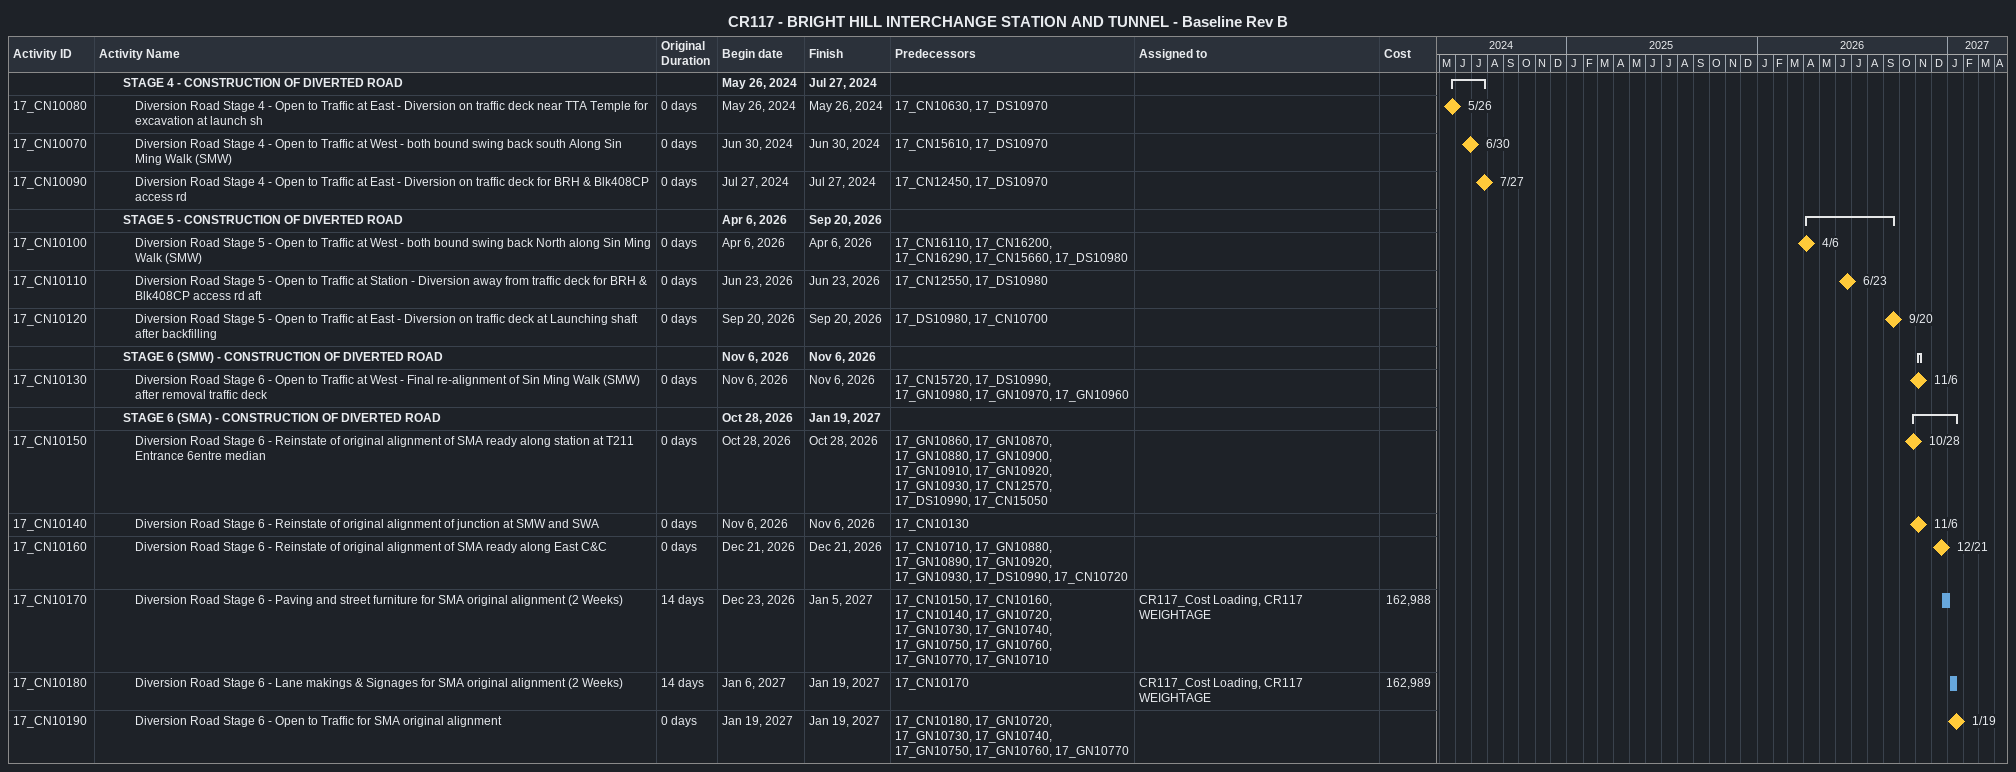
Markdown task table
CR117 - BRIGHT HILL INTERCHANGE STATION AND TUNNEL - Baseline Rev B

| ID | Level | Task | Original duration | Start | Finish | Predecessors | Resources | Cost |
|---|---|---|---|---|---|---|---|---|
|  | 3 | **STAGE 4 - CONSTRUCTION OF DIVERTED ROAD** |  | 2024-05-26 | 2024-07-27 |  |  |  |
| 17_CN10080 | 4 | Diversion Road Stage 4 - Open to Traffic at East - Diversion on traffic deck near TTA Temple for excavation at launch sh | 0d | 2024-05-26 | 2024-05-26 | 17_CN10630, 17_DS10970 |  |  |
| 17_CN10070 | 4 | Diversion Road Stage 4 - Open to Traffic at West - both bound swing back south Along Sin Ming Walk (SMW) | 0d | 2024-06-30 | 2024-06-30 | 17_CN15610, 17_DS10970 |  |  |
| 17_CN10090 | 4 | Diversion Road Stage 4 - Open to Traffic at East - Diversion on traffic deck for BRH & Blk408CP access rd | 0d | 2024-07-27 | 2024-07-27 | 17_CN12450, 17_DS10970 |  |  |
|  | 3 | **STAGE 5 - CONSTRUCTION OF DIVERTED ROAD** |  | 2026-04-06 | 2026-09-20 |  |  |  |
| 17_CN10100 | 4 | Diversion Road Stage 5 - Open to Traffic at West - both bound swing back North along Sin Ming Walk (SMW) | 0d | 2026-04-06 | 2026-04-06 | 17_CN16110, 17_CN16200, 17_CN16290, 17_CN15660, 17_DS10980 |  |  |
| 17_CN10110 | 4 | Diversion Road Stage 5 - Open to Traffic at Station - Diversion away from traffic deck for BRH & Blk408CP access rd aft | 0d | 2026-06-23 | 2026-06-23 | 17_CN12550, 17_DS10980 |  |  |
| 17_CN10120 | 4 | Diversion Road Stage 5 - Open to Traffic at East - Diversion on traffic deck at Launching shaft after backfilling | 0d | 2026-09-20 | 2026-09-20 | 17_DS10980, 17_CN10700 |  |  |
|  | 3 | **STAGE 6 (SMW) - CONSTRUCTION OF DIVERTED ROAD** |  | 2026-11-06 | 2026-11-06 |  |  |  |
| 17_CN10130 | 4 | Diversion Road Stage 6 - Open to Traffic at West - Final re-alignment of Sin Ming Walk (SMW) after removal traffic deck | 0d | 2026-11-06 | 2026-11-06 | 17_CN15720, 17_DS10990, 17_GN10980, 17_GN10970, 17_GN10960 |  |  |
|  | 3 | **STAGE 6 (SMA) - CONSTRUCTION OF DIVERTED ROAD** |  | 2026-10-28 | 2027-01-19 |  |  |  |
| 17_CN10150 | 4 | Diversion Road Stage 6 - Reinstate of original alignment of SMA ready along station at T211 Entrance 6entre median | 0d | 2026-10-28 | 2026-10-28 | 17_GN10860, 17_GN10870, 17_GN10880, 17_GN10900, 17_GN10910, 17_GN10920, 17_GN10930, 17_CN12570, 17_DS10990, 17_CN15050 |  |  |
| 17_CN10140 | 4 | Diversion Road Stage 6 - Reinstate of original alignment of junction at SMW and SWA | 0d | 2026-11-06 | 2026-11-06 | 17_CN10130 |  |  |
| 17_CN10160 | 4 | Diversion Road Stage 6 - Reinstate of original alignment of SMA ready along East C&C | 0d | 2026-12-21 | 2026-12-21 | 17_CN10710, 17_GN10880, 17_GN10890, 17_GN10920, 17_GN10930, 17_DS10990, 17_CN10720 |  |  |
| 17_CN10170 | 4 | Diversion Road Stage 6 - Paving and street furniture for SMA original alignment (2 Weeks) | 14d | 2026-12-23 | 2027-01-05 | 17_CN10150, 17_CN10160, 17_CN10140, 17_GN10720, 17_GN10730, 17_GN10740, 17_GN10750, 17_GN10760, 17_GN10770, 17_GN10710 | CR117_Cost Loading, CR117 WEIGHTAGE | 162988 |
| 17_CN10180 | 4 | Diversion Road Stage 6 - Lane makings & Signages for SMA original alignment (2 Weeks) | 14d | 2027-01-06 | 2027-01-19 | 17_CN10170 | CR117_Cost Loading, CR117 WEIGHTAGE | 162989 |
| 17_CN10190 | 4 | Diversion Road Stage 6 - Open to Traffic for SMA original alignment | 0d | 2027-01-19 | 2027-01-19 | 17_CN10180, 17_GN10720, 17_GN10730, 17_GN10740, 17_GN10750, 17_GN10760, 17_GN10770 |  |  |
